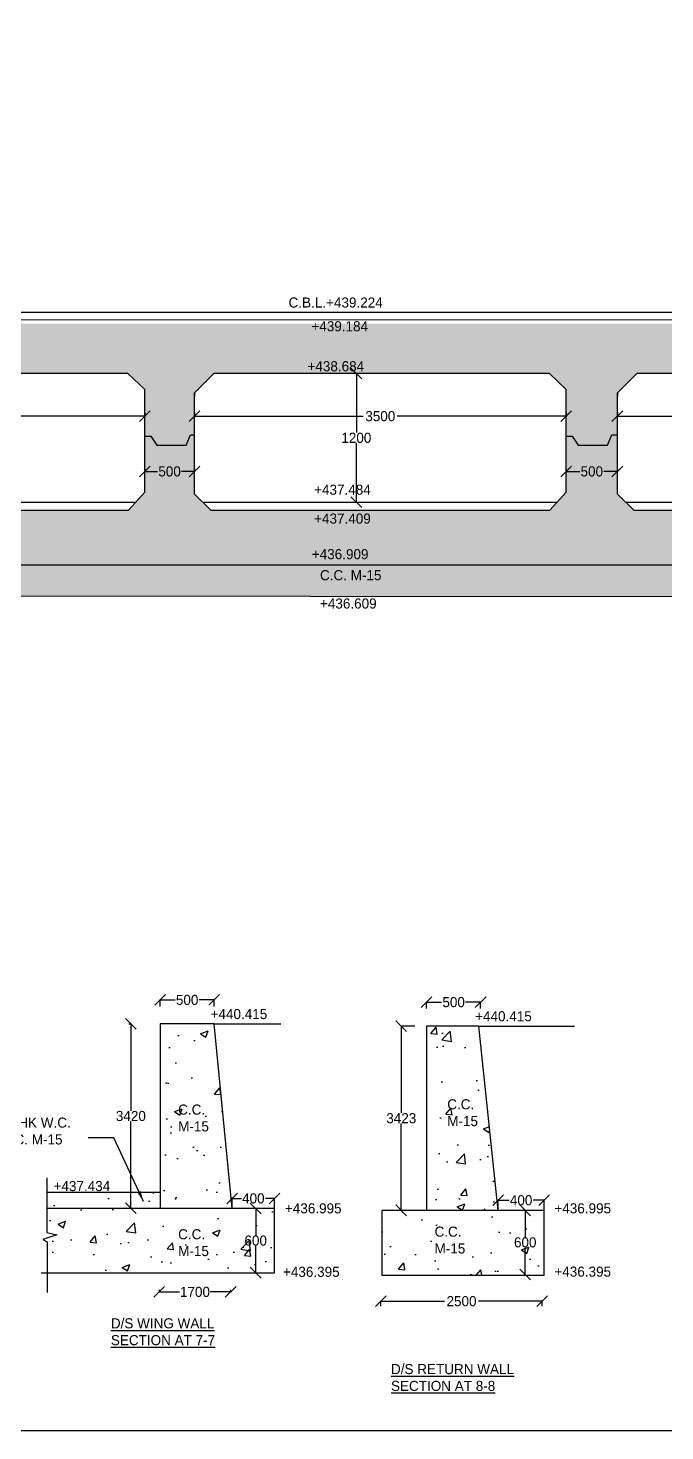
# Model space of a CAD drawing. Header units: inches. Extents: x 57 to 1765, y 55 to 1100.
# Drawn here: x 914 to 1151, y 55 to 577 of the extents above; entities that cross this region are included whole.
import ezdxf

# ---------------------------------------------------------------- set-up
doc = ezdxf.new("R2010")
doc.units = ezdxf.units.IN
doc.header["$MEASUREMENT"] = 0
for name, color, linetype in [('DIMENSION', 7, 'Continuous'), ('DRAWING', 2, 'Continuous'), ('HATCH', 7, 'Continuous'), ('TEXT', 7, 'Continuous')]:
    doc.layers.add(name, color=color, linetype=linetype)
doc.dimstyles.get("Standard").update_dxf_attribs({"dimtxt": 3.75, "dimasz": 4, "dimexe": 0.18, "dimexo": 0.0625, "dimgap": 0.09, "dimtad": 0, "dimtih": 1, "dimtoh": 1, "dimdec": 4, "dimzin": 0, "dimdsep": 46, "dimlunit": 4, "dimtxsty": 'Standard', "dimblk": 'OBLIQUE', "dimcen": 0.09, "dimadec": 0, "dimazin": 0, "dimtfac": 1, "dimtdec": 4, "dimtofl": 0, "dimtmove": 0, "dimatfit": 3, "dimfxl": 1, "dimtolj": 1, "dimtzin": 0, "dimarcsym": 0})

# ---------------------------------------------------------------- blocks, each defined once
blk = doc.blocks.new('_Oblique')
at = {"color": 0, "linetype": 'ByBlock', "lineweight": -2}
blk.add_line((-0.5, -0.5), (0.5, 0.5), dxfattribs=at)
blk = doc.blocks.new('*D8')
at = {"layer": 'Defpoints', "color": 0, "transparency": 16777216}
for p in [(956.98, 413.36), (975.45, 413.36), (975.45, 412.25)]:
    blk.add_point(p, dxfattribs=at)
at = {"layer": 'DIMENSION', "color": 0, "lineweight": -2, "transparency": 16777216}
for p, q in [((956.98, 413.29), (956.98, 412.07)), ((975.45, 413.29), (975.45, 412.07)), ((956.98, 412.25), (961.75, 412.25)), ((975.45, 412.25), (970.68, 412.25))]:
    blk.add_line(p, q, dxfattribs=at)
at = {"layer": 'DIMENSION', "color": 0, "lineweight": -2, "transparency": 16777216, "xscale": 4, "yscale": 4, "zscale": 4, "rotation": 180}
blk.add_blockref('_Oblique', (956.98, 412.25), dxfattribs=at)
at = {"layer": 'DIMENSION', "color": 0, "lineweight": -2, "transparency": 16777216, "xscale": 4, "yscale": 4, "zscale": 4}
blk.add_blockref('_Oblique', (975.45, 412.25), dxfattribs=at)
at = {"layer": 'DIMENSION', "color": 0, "transparency": 16777216, "insert": (966.21, 412.25), "char_height": 3.75, "attachment_point": 5}
blk.add_mtext('\\A1;500', dxfattribs=at)
blk = doc.blocks.new('*D9')
at = {"layer": 'Defpoints', "color": 0, "transparency": 16777216}
for p in [(1113.83, 413.36), (1132.84, 413.36), (1132.84, 412.25)]:
    blk.add_point(p, dxfattribs=at)
at = {"layer": 'DIMENSION', "color": 0, "lineweight": -2, "transparency": 16777216}
for p, q in [((1113.83, 413.29), (1113.83, 412.07)), ((1132.84, 413.29), (1132.84, 412.07)), ((1113.83, 412.25), (1118.87, 412.25)), ((1132.84, 412.25), (1127.8, 412.25))]:
    blk.add_line(p, q, dxfattribs=at)
at = {"layer": 'DIMENSION', "color": 0, "lineweight": -2, "transparency": 16777216, "xscale": 4, "yscale": 4, "zscale": 4, "rotation": 180}
blk.add_blockref('_Oblique', (1113.83, 412.25), dxfattribs=at)
at = {"layer": 'DIMENSION', "color": 0, "lineweight": -2, "transparency": 16777216, "xscale": 4, "yscale": 4, "zscale": 4}
blk.add_blockref('_Oblique', (1132.84, 412.25), dxfattribs=at)
at = {"layer": 'DIMENSION', "color": 0, "transparency": 16777216, "insert": (1123.33, 412.25), "char_height": 3.75, "attachment_point": 5}
blk.add_mtext('\\A1;500', dxfattribs=at)
blk = doc.blocks.new('*D22')
at = {"layer": 'Defpoints', "color": 0, "transparency": 16777216}
for p in [(818.63, 434.32), (956.98, 434.32), (956.98, 432.83)]:
    blk.add_point(p, dxfattribs=at)
at = {"layer": 'DIMENSION', "color": 0, "lineweight": -2, "transparency": 16777216}
for p, q in [((818.63, 434.26), (818.63, 432.65)), ((956.98, 434.26), (956.98, 432.65)), ((818.63, 432.83), (881.47, 432.83)), ((956.98, 432.83), (894.15, 432.83))]:
    blk.add_line(p, q, dxfattribs=at)
at = {"layer": 'DIMENSION', "color": 0, "lineweight": -2, "transparency": 16777216, "xscale": 4, "yscale": 4, "zscale": 4, "rotation": 180}
blk.add_blockref('_Oblique', (818.63, 432.83), dxfattribs=at)
at = {"layer": 'DIMENSION', "color": 0, "lineweight": -2, "transparency": 16777216, "xscale": 4, "yscale": 4, "zscale": 4}
blk.add_blockref('_Oblique', (956.98, 432.83), dxfattribs=at)
at = {"layer": 'DIMENSION', "color": 0, "transparency": 16777216, "insert": (887.81, 432.83), "char_height": 3.75, "attachment_point": 5}
blk.add_mtext('\\A1;3500', dxfattribs=at)
blk = doc.blocks.new('*D24')
at = {"layer": 'Defpoints', "color": 0, "transparency": 16777216}
for p in [(975.45, 434.32), (1113.8, 434.32), (1113.8, 432.83)]:
    blk.add_point(p, dxfattribs=at)
at = {"layer": 'DIMENSION', "color": 0, "lineweight": -2, "transparency": 16777216}
for p, q in [((975.45, 434.26), (975.45, 432.65)), ((1113.8, 434.26), (1113.8, 432.65)), ((975.45, 432.83), (1038.28, 432.83)), ((1113.8, 432.83), (1050.96, 432.83))]:
    blk.add_line(p, q, dxfattribs=at)
at = {"layer": 'DIMENSION', "color": 0, "lineweight": -2, "transparency": 16777216, "xscale": 4, "yscale": 4, "zscale": 4, "rotation": 180}
blk.add_blockref('_Oblique', (975.45, 432.83), dxfattribs=at)
at = {"layer": 'DIMENSION', "color": 0, "lineweight": -2, "transparency": 16777216, "xscale": 4, "yscale": 4, "zscale": 4}
blk.add_blockref('_Oblique', (1113.8, 432.83), dxfattribs=at)
at = {"layer": 'DIMENSION', "color": 0, "transparency": 16777216, "insert": (1044.62, 432.83), "char_height": 3.75, "attachment_point": 5}
blk.add_mtext('\\A1;3500', dxfattribs=at)
blk = doc.blocks.new('*D25')
at = {"layer": 'Defpoints', "color": 0, "transparency": 16777216}
for p in [(1035.71, 448.73), (1035.71, 400.78), (1035.71, 400.78)]:
    blk.add_point(p, dxfattribs=at)
at = {"layer": 'DIMENSION', "color": 0, "lineweight": -2, "transparency": 16777216}
for p, q in [((1035.65, 448.73), (1035.53, 448.73)), ((1035.71, 448.73), (1035.71, 426.72)), ((1035.71, 400.78), (1035.71, 422.79)), ((1035.65, 400.78), (1035.53, 400.78))]:
    blk.add_line(p, q, dxfattribs=at)
at = {"layer": 'DIMENSION', "color": 0, "lineweight": -2, "transparency": 16777216, "xscale": 4, "yscale": 4, "zscale": 4}
for p, rotation in [((1035.71, 448.73), 90), ((1035.71, 400.78), 270)]:
    blk.add_blockref('_Oblique', p, dxfattribs=dict(at, rotation=rotation))
at = {"layer": 'DIMENSION', "color": 0, "transparency": 16777216, "insert": (1035.71, 424.76), "char_height": 3.75, "attachment_point": 5}
blk.add_mtext('\\A1;1200', dxfattribs=at)
blk = doc.blocks.new('*D26')
at = {"layer": 'Defpoints', "color": 0, "transparency": 16777216}
for p in [(1132.84, 434.32), (1271.19, 434.32), (1271.19, 432.83)]:
    blk.add_point(p, dxfattribs=at)
at = {"layer": 'DIMENSION', "color": 0, "lineweight": -2, "transparency": 16777216}
for p, q in [((1132.84, 434.26), (1132.84, 432.65)), ((1271.19, 434.26), (1271.19, 432.65)), ((1132.84, 432.83), (1195.67, 432.83)), ((1271.19, 432.83), (1208.35, 432.83))]:
    blk.add_line(p, q, dxfattribs=at)
at = {"layer": 'DIMENSION', "color": 0, "lineweight": -2, "transparency": 16777216, "xscale": 4, "yscale": 4, "zscale": 4, "rotation": 180}
blk.add_blockref('_Oblique', (1132.84, 432.83), dxfattribs=at)
at = {"layer": 'DIMENSION', "color": 0, "lineweight": -2, "transparency": 16777216, "xscale": 4, "yscale": 4, "zscale": 4}
blk.add_blockref('_Oblique', (1271.19, 432.83), dxfattribs=at)
at = {"layer": 'DIMENSION', "color": 0, "transparency": 16777216, "insert": (1202.01, 432.83), "char_height": 3.75, "attachment_point": 5}
blk.add_mtext('\\A1;3500', dxfattribs=at)
blk = doc.blocks.new('*D58')
at = {"layer": 'Defpoints', "color": 0, "transparency": 16777216}
for p in [(951.01, 206.55), (951.01, 137.96), (951.8, 137.96)]:
    blk.add_point(p, dxfattribs=at)
at = {"layer": 'DIMENSION', "color": 0, "lineweight": -2, "transparency": 16777216}
for p, q in [((951.08, 206.55), (951.98, 206.55)), ((951.8, 206.55), (951.8, 174.22)), ((951.8, 137.96), (951.8, 170.29)), ((951.08, 137.96), (951.98, 137.96))]:
    blk.add_line(p, q, dxfattribs=at)
at = {"layer": 'DIMENSION', "color": 0, "lineweight": -2, "transparency": 16777216, "xscale": 4, "yscale": 4, "zscale": 4}
for p, rotation in [((951.8, 206.55), 90), ((951.8, 137.96), 270)]:
    blk.add_blockref('_Oblique', p, dxfattribs=dict(at, rotation=rotation))
at = {"layer": 'DIMENSION', "color": 0, "transparency": 16777216, "insert": (951.8, 172.25), "char_height": 3.75, "attachment_point": 5}
blk.add_mtext('\\A1;3420', dxfattribs=at)
blk = doc.blocks.new('*D59')
at = {"layer": 'Defpoints', "color": 0, "transparency": 16777216}
for p in [(1005.26, 141.56), (989.49, 137.81), (1005.26, 137.81)]:
    blk.add_point(p, dxfattribs=at)
at = {"layer": 'DIMENSION', "color": 0, "lineweight": -2, "transparency": 16777216}
for p, q in [((989.49, 137.87), (989.49, 141.74)), ((989.49, 141.56), (992.91, 141.56)), ((1005.26, 141.56), (1001.84, 141.56)), ((1005.26, 137.87), (1005.26, 141.74))]:
    blk.add_line(p, q, dxfattribs=at)
at = {"layer": 'DIMENSION', "color": 0, "lineweight": -2, "transparency": 16777216, "xscale": 4, "yscale": 4, "zscale": 4, "rotation": 180}
blk.add_blockref('_Oblique', (989.49, 141.56), dxfattribs=at)
at = {"layer": 'DIMENSION', "color": 0, "lineweight": -2, "transparency": 16777216, "xscale": 4, "yscale": 4, "zscale": 4}
blk.add_blockref('_Oblique', (1005.26, 141.56), dxfattribs=at)
at = {"layer": 'DIMENSION', "color": 0, "transparency": 16777216, "insert": (997.37, 141.56), "char_height": 3.75, "attachment_point": 5}
blk.add_mtext('\\A1;400', dxfattribs=at)
blk = doc.blocks.new('*D60')
at = {"layer": 'Defpoints', "color": 0, "transparency": 16777216}
for p in [(998.25, 137.81), (998.25, 113.92), (998.25, 113.92)]:
    blk.add_point(p, dxfattribs=at)
at = {"layer": 'DIMENSION', "color": 0, "lineweight": -2, "transparency": 16777216}
for p, q in [((998.18, 137.81), (998.07, 137.81)), ((998.25, 137.81), (998.25, 127.83)), ((998.25, 113.92), (998.25, 123.9)), ((998.18, 113.92), (998.07, 113.92))]:
    blk.add_line(p, q, dxfattribs=at)
at = {"layer": 'DIMENSION', "color": 0, "lineweight": -2, "transparency": 16777216, "xscale": 4, "yscale": 4, "zscale": 4}
for p, rotation in [((998.25, 137.81), 90), ((998.25, 113.92), 270)]:
    blk.add_blockref('_Oblique', p, dxfattribs=dict(at, rotation=rotation))
at = {"layer": 'DIMENSION', "color": 0, "transparency": 16777216, "insert": (998.25, 125.86), "char_height": 3.75, "attachment_point": 5}
blk.add_mtext('\\A1;600', dxfattribs=at)
blk = doc.blocks.new('*D61')
at = {"layer": 'Defpoints', "color": 0, "transparency": 16777216}
for p in [(962.36, 107.59), (988.93, 107.59), (988.93, 106.75)]:
    blk.add_point(p, dxfattribs=at)
at = {"layer": 'DIMENSION', "color": 0, "lineweight": -2, "transparency": 16777216}
for p, q in [((962.36, 107.53), (962.36, 106.57)), ((962.36, 106.75), (969.93, 106.75)), ((988.93, 106.75), (981.36, 106.75)), ((988.93, 107.53), (988.93, 106.57))]:
    blk.add_line(p, q, dxfattribs=at)
at = {"layer": 'DIMENSION', "color": 0, "lineweight": -2, "transparency": 16777216, "xscale": 4, "yscale": 4, "zscale": 4, "rotation": 180}
blk.add_blockref('_Oblique', (962.36, 106.75), dxfattribs=at)
at = {"layer": 'DIMENSION', "color": 0, "lineweight": -2, "transparency": 16777216, "xscale": 4, "yscale": 4, "zscale": 4}
blk.add_blockref('_Oblique', (988.93, 106.75), dxfattribs=at)
at = {"layer": 'DIMENSION', "color": 0, "transparency": 16777216, "insert": (975.65, 106.75), "char_height": 3.75, "attachment_point": 5}
blk.add_mtext('\\A1;1700', dxfattribs=at)
blk = doc.blocks.new('*D62')
at = {"layer": 'Defpoints', "color": 0, "transparency": 16777216}
for p in [(982.8, 215.47), (962.68, 213.01), (982.8, 213.01)]:
    blk.add_point(p, dxfattribs=at)
at = {"layer": 'DIMENSION', "color": 0, "lineweight": -2, "transparency": 16777216}
for p, q in [((962.68, 213.07), (962.68, 215.65)), ((962.68, 215.47), (968.28, 215.47)), ((982.8, 215.47), (977.21, 215.47)), ((982.8, 213.07), (982.8, 215.65))]:
    blk.add_line(p, q, dxfattribs=at)
at = {"layer": 'DIMENSION', "color": 0, "lineweight": -2, "transparency": 16777216, "xscale": 4, "yscale": 4, "zscale": 4, "rotation": 180}
blk.add_blockref('_Oblique', (962.68, 215.47), dxfattribs=at)
at = {"layer": 'DIMENSION', "color": 0, "lineweight": -2, "transparency": 16777216, "xscale": 4, "yscale": 4, "zscale": 4}
blk.add_blockref('_Oblique', (982.8, 215.47), dxfattribs=at)
at = {"layer": 'DIMENSION', "color": 0, "transparency": 16777216, "insert": (972.74, 215.47), "char_height": 3.75, "attachment_point": 5}
blk.add_mtext('\\A1;500', dxfattribs=at)
blk = doc.blocks.new('*D63')
at = {"layer": 'Defpoints', "color": 0, "transparency": 16777216}
for p in [(1081.97, 214.64), (1061.85, 212.18), (1081.97, 212.18)]:
    blk.add_point(p, dxfattribs=at)
at = {"layer": 'DIMENSION', "color": 0, "lineweight": -2, "transparency": 16777216}
for p, q in [((1061.85, 212.24), (1061.85, 214.82)), ((1061.85, 214.64), (1067.45, 214.64)), ((1081.97, 214.64), (1076.38, 214.64)), ((1081.97, 212.24), (1081.97, 214.82))]:
    blk.add_line(p, q, dxfattribs=at)
at = {"layer": 'DIMENSION', "color": 0, "lineweight": -2, "transparency": 16777216, "xscale": 4, "yscale": 4, "zscale": 4, "rotation": 180}
blk.add_blockref('_Oblique', (1061.85, 214.64), dxfattribs=at)
at = {"layer": 'DIMENSION', "color": 0, "lineweight": -2, "transparency": 16777216, "xscale": 4, "yscale": 4, "zscale": 4}
blk.add_blockref('_Oblique', (1081.97, 214.64), dxfattribs=at)
at = {"layer": 'DIMENSION', "color": 0, "transparency": 16777216, "insert": (1071.91, 214.64), "char_height": 3.75, "attachment_point": 5}
blk.add_mtext('\\A1;500', dxfattribs=at)
blk = doc.blocks.new('*D64')
at = {"layer": 'Defpoints', "color": 0, "transparency": 16777216}
for p in [(1098.55, 137.13), (1098.55, 113.24), (1098.55, 113.24)]:
    blk.add_point(p, dxfattribs=at)
at = {"layer": 'DIMENSION', "color": 0, "lineweight": -2, "transparency": 16777216}
for p, q in [((1098.49, 137.13), (1098.37, 137.13)), ((1098.55, 137.13), (1098.55, 127.15)), ((1098.55, 113.24), (1098.55, 123.22)), ((1098.49, 113.24), (1098.37, 113.24))]:
    blk.add_line(p, q, dxfattribs=at)
at = {"layer": 'DIMENSION', "color": 0, "lineweight": -2, "transparency": 16777216, "xscale": 4, "yscale": 4, "zscale": 4}
for p, rotation in [((1098.55, 137.13), 90), ((1098.55, 113.24), 270)]:
    blk.add_blockref('_Oblique', p, dxfattribs=dict(at, rotation=rotation))
at = {"layer": 'DIMENSION', "color": 0, "transparency": 16777216, "insert": (1098.55, 125.19), "char_height": 3.75, "attachment_point": 5}
blk.add_mtext('\\A1;600', dxfattribs=at)
blk = doc.blocks.new('*D65')
at = {"layer": 'Defpoints', "color": 0, "transparency": 16777216}
for p in [(1088.5, 137.13), (1105.56, 140.88), (1105.56, 137.13)]:
    blk.add_point(p, dxfattribs=at)
at = {"layer": 'DIMENSION', "color": 0, "lineweight": -2, "transparency": 16777216}
for p, q in [((1088.5, 137.19), (1088.5, 141.06)), ((1105.56, 137.19), (1105.56, 141.06)), ((1088.5, 140.88), (1092.57, 140.88)), ((1105.56, 140.88), (1101.5, 140.88))]:
    blk.add_line(p, q, dxfattribs=at)
at = {"layer": 'DIMENSION', "color": 0, "lineweight": -2, "transparency": 16777216, "xscale": 4, "yscale": 4, "zscale": 4, "rotation": 180}
blk.add_blockref('_Oblique', (1088.5, 140.88), dxfattribs=at)
at = {"layer": 'DIMENSION', "color": 0, "lineweight": -2, "transparency": 16777216, "xscale": 4, "yscale": 4, "zscale": 4}
blk.add_blockref('_Oblique', (1105.56, 140.88), dxfattribs=at)
at = {"layer": 'DIMENSION', "color": 0, "transparency": 16777216, "insert": (1097.03, 140.88), "char_height": 3.75, "attachment_point": 5}
blk.add_mtext('\\A1;400', dxfattribs=at)
blk = doc.blocks.new('*D66')
at = {"layer": 'Defpoints', "color": 0, "transparency": 16777216}
for p in [(1052.43, 205.73), (1057.51, 205.73), (1057.51, 137.13)]:
    blk.add_point(p, dxfattribs=at)
at = {"layer": 'DIMENSION', "color": 0, "lineweight": -2, "transparency": 16777216}
for p, q in [((1057.45, 205.73), (1052.25, 205.73)), ((1052.43, 205.73), (1052.43, 173.39)), ((1052.43, 137.13), (1052.43, 169.46)), ((1057.45, 137.13), (1052.25, 137.13))]:
    blk.add_line(p, q, dxfattribs=at)
at = {"layer": 'DIMENSION', "color": 0, "lineweight": -2, "transparency": 16777216, "xscale": 4, "yscale": 4, "zscale": 4}
for p, rotation in [((1052.43, 205.73), 90), ((1052.43, 137.13), 270)]:
    blk.add_blockref('_Oblique', p, dxfattribs=dict(at, rotation=rotation))
at = {"layer": 'DIMENSION', "color": 0, "transparency": 16777216, "insert": (1052.43, 171.43), "char_height": 3.75, "attachment_point": 5}
blk.add_mtext('\\A1;3423', dxfattribs=at)
blk = doc.blocks.new('*D67')
at = {"layer": 'Defpoints', "color": 0, "transparency": 16777216}
for p in [(1044.82, 101.41), (1104.88, 103.29), (1104.88, 101.41)]:
    blk.add_point(p, dxfattribs=at)
at = {"layer": 'DIMENSION', "color": 0, "lineweight": -2, "transparency": 16777216}
for p, q in [((1044.82, 101.47), (1044.82, 103.47)), ((1044.82, 103.29), (1068.51, 103.29)), ((1104.88, 103.29), (1081.19, 103.29)), ((1104.88, 101.47), (1104.88, 103.47))]:
    blk.add_line(p, q, dxfattribs=at)
at = {"layer": 'DIMENSION', "color": 0, "lineweight": -2, "transparency": 16777216, "xscale": 4, "yscale": 4, "zscale": 4, "rotation": 180}
blk.add_blockref('_Oblique', (1044.82, 103.29), dxfattribs=at)
at = {"layer": 'DIMENSION', "color": 0, "lineweight": -2, "transparency": 16777216, "xscale": 4, "yscale": 4, "zscale": 4}
blk.add_blockref('_Oblique', (1104.88, 103.29), dxfattribs=at)
at = {"layer": 'DIMENSION', "color": 0, "transparency": 16777216, "insert": (1074.85, 103.29), "char_height": 3.75, "attachment_point": 5}
blk.add_mtext('\\A1;2500', dxfattribs=at)

msp = doc.modelspace()

# ---------------------------------------------------------------- hatches: boundary and pattern name
at = {"layer": 'HATCH'}
h = msp.add_hatch(dxfattribs=at)
h.set_pattern_fill('AR-CONC', color=256, scale=4, style=0)
h.paths.add_polyline_path([(151.11416, 467.2369), (1446.60326, 467.2369), (1446.60326, 377.42108), (151.11416, 377.42108)])
h.paths.add_polyline_path([(1289.0072, 403.79429), (1295.07749, 397.83326), (1421.3026, 397.83326), (1427.3541, 404.5924), (1427.3541, 442.7266), (1421.09038, 448.73409), (1296.24092, 448.73409), (1289.0072, 441.58981)], flags=16)
h.paths.add_polyline_path([(1132.84024, 403.79429), (1138.91053, 397.83326), (1265.13564, 397.83326), (1271.18714, 404.5924), (1271.18714, 442.7266), (1264.92342, 448.73409), (1140.07396, 448.73409), (1132.84024, 441.58981)], flags=16)
h.paths.add_polyline_path([(975.44898, 403.79429), (981.51927, 397.83326), (1107.74438, 397.83326), (1113.79588, 404.5924), (1113.79588, 442.7266), (1107.53216, 448.73409), (982.6827, 448.73409), (975.44898, 441.58981)], flags=16)
h.paths.add_polyline_path([(818.6319, 403.79429), (824.70218, 397.83326), (950.92729, 397.83326), (956.9788, 404.5924), (956.9788, 442.7266), (950.71507, 448.73409), (825.86561, 448.73409), (818.6319, 441.58981)], flags=16)
h.paths.add_polyline_path([(640.92292, 403.79429), (646.9932, 397.83326), (773.21831, 397.83326), (779.26982, 404.5924), (779.26982, 442.7266), (773.00609, 448.73409), (648.15663, 448.73409), (640.92292, 441.58981)], flags=16)
h.paths.add_polyline_path([(484.23669, 403.79429), (490.30698, 397.83326), (616.53209, 397.83326), (622.58359, 404.5924), (622.58359, 442.7266), (616.31987, 448.73409), (491.47041, 448.73409), (484.23669, 441.58981)], flags=16)
h.paths.add_polyline_path([(327.889, 403.79429), (333.95928, 397.83326), (460.18439, 397.83326), (466.23589, 404.5924), (466.23589, 442.7266), (459.97217, 448.73409), (335.12271, 448.73409), (327.889, 441.58981)], flags=16)
h.paths.add_polyline_path([(170.37018, 403.79429), (176.44046, 397.83326), (302.66557, 397.83326), (308.71708, 404.5924), (308.71708, 442.7266), (302.45335, 448.73409), (177.60389, 448.73409), (170.37018, 441.58981)], flags=16)
edge = h.paths.add_edge_path(flags=0)
edge.add_line((327.889, 441.58981), (327.889, 440.21892))
h = msp.add_hatch(dxfattribs=at)
h.set_pattern_fill('AR-CONC', color=256, scale=4, style=0)
h.paths.add_polyline_path([(139.55331, 366.62811), (1458.15952, 365.43952), (1458.15952, 377.42108), (139.13646, 377.42108)])
h = msp.add_hatch(dxfattribs=at)
h.set_pattern_fill('AR-CONC', color=256, scale=4, style=0)
h.paths.add_polyline_path([(982.8037, 206.55347), (962.6848, 206.55347), (962.6848, 137.80653), (989.48596, 137.80653)])
h.paths.add_polyline_path([(1005.25649, 137.80653), (989.48596, 137.80653), (920.49003, 137.80653), (920.49003, 128.84356), (924.20471, 127.96382), (919.06736, 126.27764), (920.68195, 125.39789), (920.68195, 113.91935), (1005.25649, 113.91935)])
h.paths.add_polyline_path([(968.4662, 177.47744), (982.86448, 177.47744), (982.86448, 165.58321), (968.4662, 165.58321)], flags=24)
h.paths.add_polyline_path([(992.93257, 128.67544), (1003.55757, 128.67544), (1003.55757, 123.05044), (992.93257, 123.05044)], flags=24)
h.paths.add_polyline_path([(968.4662, 131.04714), (982.86448, 131.04714), (982.86448, 119.15291), (968.4662, 119.15291)], flags=24)
h = msp.add_hatch(dxfattribs=at)
h.set_pattern_fill('AR-CONC', color=256, scale=4, style=0)
h.paths.add_polyline_path([(1081.25105, 205.7264), (1061.85185, 205.7264), (1061.85185, 137.13032), (1088.49831, 137.13032)])
h.paths.add_polyline_path([(1105.56271, 137.13032), (1088.49831, 137.13032), (1045.22492, 137.13032), (1045.22492, 113.0012), (1105.56271, 113.0012)])
h.paths.add_polyline_path([(1068.59615, 179.44202), (1082.99443, 179.44202), (1082.99443, 167.54779), (1068.59615, 167.54779)], flags=24)
h.paths.add_polyline_path([(1093.2388, 127.99922), (1103.8638, 127.99922), (1103.8638, 122.37422), (1093.2388, 122.37422)], flags=24)
h.paths.add_polyline_path([(1063.86931, 132.0245), (1078.26759, 132.0245), (1078.26759, 120.13027), (1063.86931, 120.13027)], flags=24)
h = msp.add_hatch(dxfattribs=at)
h.set_pattern_fill('AR-CONC', color=256, scale=4, style=0)
h.paths.add_polyline_path([(962.6848, 143.78739), (920.49003, 143.78739), (920.49003, 137.80653), (962.6848, 137.80653)])

# ---------------------------------------------------------------- linework, layer by layer
at = {"layer": 'DIMENSION'}
msp.add_lwpolyline([(1765.11021, 54.99462), (56.63121, 54.99462), (56.63121, 1099.72079), (1765.11021, 1099.72079)], close=True, dxfattribs=at)
at = {"layer": 'DRAWING'}
for points in [[(125.60329, 471.52162), (1472.13723, 471.52162)], [(151.11416, 377.42108), (151.11416, 467.2369), (328.60225, 468.64325), (1267.66795, 468.79335), (1446.60326, 469.09491), (1446.60326, 377.42108)], [(818.6319, 403.79429), (824.70218, 397.83326), (950.92729, 397.83326), (956.9788, 404.5924), (956.9788, 442.7266), (950.71507, 448.73409), (825.86561, 448.73409)], [(975.44898, 441.58981), (982.6827, 448.73409)], [(975.44898, 403.79429), (981.51927, 397.83326), (1107.74438, 397.83326), (1113.79588, 404.5924), (1113.79588, 442.7266), (1107.53216, 448.73409), (982.6827, 448.73409)], [(1132.84024, 441.58981), (1140.07396, 448.73409)], [(1132.84024, 403.79429), (1138.91053, 397.83326), (1265.13564, 397.83326), (1271.18714, 404.5924), (1271.18714, 442.7266), (1264.92342, 448.73409), (1140.07396, 448.73409)], [(975.44898, 441.58981), (975.44898, 440.21892)], [(975.44898, 403.79429), (975.44898, 441.58981)], [(1132.84024, 441.58981), (1132.84024, 440.21892)], [(1132.84024, 403.79429), (1132.84024, 441.58981)], [(956.9788, 425.44898), (959.20344, 425.44898), (961.45953, 422.01766), (972.35655, 422.01766), (973.99556, 425.87742), (975.44898, 425.87742)], [(1113.79588, 425.44898), (1116.02052, 425.44898), (1118.27661, 422.01766), (1129.17364, 422.01766), (1130.81265, 425.87742), (1132.84024, 425.87742)], [(821.70238, 400.77907), (953.56469, 400.77907)], [(978.51947, 400.77907), (1110.38178, 400.77907)], [(1135.91073, 400.77907), (1267.77304, 400.77907)], [(918.43298, 113.91935), (1005.25649, 113.91935), (1005.25649, 137.80653), (989.48596, 137.80653), (982.8037, 206.55347), (962.6848, 206.55347), (962.6848, 137.80653)], [(982.8037, 206.55347), (1007.60087, 206.55347)], [(1045.22492, 137.13032), (1045.22492, 113.0012), (1105.56271, 113.0012), (1105.56271, 137.13032), (1088.49831, 137.13032), (1081.25105, 205.7264), (1061.85185, 205.7264), (1061.85185, 137.13032)], [(1081.25105, 205.7264), (1116.87369, 205.7264)], [(920.49003, 149.22624), (920.49003, 128.84356), (924.20471, 127.96382), (919.06736, 126.27764), (920.68195, 125.39789), (920.68195, 106.56723)], [(962.6848, 143.78739), (920.49003, 143.78739)], [(989.48596, 137.80653), (920.49003, 137.80653)], [(1088.49831, 137.13032), (1045.22492, 137.13032)]]:
    msp.add_lwpolyline(points, dxfattribs=at)
msp.add_lwpolyline([(139.55331, 366.62811), (1458.15952, 365.43952), (1458.15952, 377.42108), (139.13646, 377.42108)], close=True, dxfattribs=at)

# ---------------------------------------------------------------- texts
at = {"layer": 'TEXT', "attachment_point": 1}
for s, insert, char_height, width in [('C.B.L.+439.224', (1010.4808, 477.03857), 3.7560726, 158.8346719), ('+439.184', (1018.98577, 468.19786), 3.756073, 158.8346719), ('+438.684', (1017.52351, 453.31828), 3.756073, 158.8346719), ('+437.484', (1019.99148, 407.35229), 3.756073, 158.8346719), ('+437.409', (1019.99148, 396.59503), 3.756073, 158.8346719), ('+436.909', (1019.13585, 383.34698), 3.756073, 158.8346719), ('C.C. M-15', (1022.1724, 375.52031), 3.756073, 158.8346719), ('+436.609', (1022.1724, 364.96801), 3.756073, 158.8346719), ('+440.415', (981.4655, 212.11304), 3.756073, 158.8346719), ('+440.415', (1079.91285, 211.28597), 3.756073, 158.8346719), ('C.C.\\PM-15', (1069.53517, 178.503), 3.756073, 158.8346719), ('C.C.\\PM-15', (969.40522, 176.53842), 3.756073, 158.8346719), ('150 THK W.C.\\PIN C.C. M-15', (897.06081, 171.67839), 3.7560726, 158.8346719), ('+437.434', (923.02392, 148.05267), 3.756073, 158.8346719), ('+436.995', (1009.13091, 139.75435), 3.756073, 158.8346719), ('+436.995', (1109.41286, 139.75435), 3.756073, 158.8346719), ('C.C.\\PM-15', (1064.80833, 131.08548), 3.756073, 158.8346719), ('C.C.\\PM-15', (969.40522, 130.10812), 3.756073, 158.8346719), ('+436.395', (1008.40633, 116.12285), 3.756073, 158.8346719), ('+436.395', (1109.41286, 116.18896), 3.756073, 158.8346719), ('{\\LD/S WING WALL\\PSECTION AT 7-7}', (944.36221, 96.94028), 3.7560726, 158.8282132), ('{\\LD/S RETURN WALL\\PSECTION AT 8-8}', (1048.6088, 79.90721), 3.7560726, 158.8282132)]:
    msp.add_mtext(s, dxfattribs=dict(at, insert=insert, char_height=char_height, width=width))

# ---------------------------------------------------------------- dimensions: what is measured, and where the dimension line sits
at = {"layer": 'DIMENSION'}
for p1, p2, distance, text, picture, middle in [((1035.71199, 448.73409), (1035.71199, 400.77907), 0, '1200', '*D25', (1035.71199, 424.75658)), ((818.6319, 434.32194), (956.9788, 434.32194), -1.49499, '3500', '*D22', (887.80535, 432.82696)), ((975.44898, 434.32194), (1113.79588, 434.32194), -1.49499, '3500', '*D24', (1044.62243, 432.82696)), ((1132.84024, 434.32194), (1271.18714, 434.32194), -1.49499, '3500', '*D26', (1202.01369, 432.82696)), ((962.6848, 213.00681), (982.8037, 213.00681), 2.46187, '500', '*D62', (972.74425, 215.46868)), ((1061.85185, 212.17974), (1081.97075, 212.17974), 2.46187, '500', '*D63', (1071.9113, 214.64161)), ((989.48596, 137.80653), (1005.25649, 137.80653), 3.7513, '400', '*D59', (997.37123, 141.55784)), ((1088.49831, 137.13032), (1105.56271, 137.13032), 3.7513, '400', '*D65', (1097.03051, 140.88162)), ((998.24507, 137.80653), (998.24507, 113.91935), 0, '600', '*D60', (998.24507, 125.86294)), ((1098.5513, 137.13032), (1098.5513, 113.24313), 0, '600', '*D64', (1098.5513, 125.18672))]:
    dim = msp.add_aligned_dim(p1=p1, p2=p2, distance=distance, text=text, dimstyle='Standard', dxfattribs=at)
    dim.commit()
    dim.dimension.update_dxf_attribs({"geometry": picture, "text_midpoint": middle})
for p1, p2, picture, middle in [((956.9788, 413.3557), (975.44898, 413.3557), '*D8', (966.21389, 412.25194)), ((1113.82529, 413.3557), (1132.84024, 413.3557), '*D9', (1123.33277, 412.25194))]:
    dim = msp.add_aligned_dim(p1=p1, p2=p2, distance=-1.10377, text='500', dimstyle='Standard', override={"dimblk1": 'Oblique', "dimblk2": 'Oblique', "dimsah": 1}, dxfattribs=at)
    dim.commit()
    dim.dimension.update_dxf_attribs({"geometry": picture, "text_midpoint": middle})
for base, p1, p2, text, picture, middle in [((951.80464, 137.95909), (951.01349, 206.55016), (951.01349, 137.95909), '3420', '*D58', (951.80464, 172.25462)), ((1052.42656, 205.7264), (1057.50969, 137.13032), (1057.50969, 205.7264), '3423', '*D66', (1052.42656, 171.42836))]:
    dim = msp.add_linear_dim(base=base, p1=p1, p2=p2, angle=90, text=text, dimstyle='Standard', dxfattribs=at)
    dim.commit()
    dim.dimension.update_dxf_attribs({"geometry": picture, "text_midpoint": middle})
for base, p1, p2, text, picture, middle in [((988.92934, 106.74768), (962.36461, 107.58967), (988.92934, 107.58967), '1700', '*D61', (975.64698, 106.74768)), ((1104.87555, 103.28772), (1044.81664, 101.40655), (1104.87555, 101.40655), '2500', '*D67', (1074.8461, 103.28772))]:
    dim = msp.add_linear_dim(base=base, p1=p1, p2=p2, text=text, dimstyle='Standard', dxfattribs=at)
    dim.commit()
    dim.dimension.update_dxf_attribs({"geometry": picture, "text_midpoint": middle})

# ---------------------------------------------------------------- leaders
msp.add_leader([(956.4816, 140.41981), (945.51305, 164.14742), (935.85028, 164.14742)], dimstyle='Standard', override={"dimgap": 0.09, "dimtad": 0}, dxfattribs=at)

doc.saveas('drawing.dxf')
